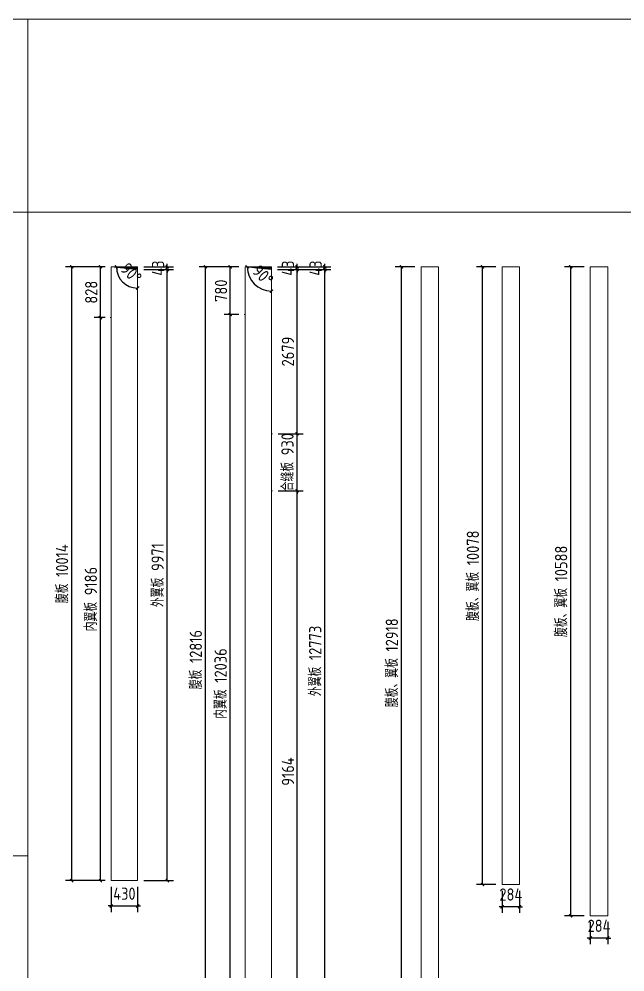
# Model space of a CAD drawing. Extents: x 485428 to 797698, y 56414 to 211814.
# Drawn here: x 778145 to 788022, y 142719 to 158264 of the extents above; entities that cross this region are included whole.
import ezdxf

# ---------------------------------------------------------------- set-up
doc = ezdxf.new("R2010")
doc.units = 0
doc.header["$LTSCALE"] = 1000
doc.header["$MEASUREMENT"] = 0
doc.layers.add('DOTE', color=1, linetype='Continuous')
doc.styles.get("Standard").update_dxf_attribs({"font": 'gbenor.shx', "bigfont": 'gbcbig.shx'})
doc.dimstyles.get("Standard").update_dxf_attribs({"dimscale": 100, "dimtxt": 2, "dimasz": 0.4, "dimexe": 0.5, "dimexo": 1, "dimgap": 0.5, "dimtad": 1, "dimdec": 0, "dimzin": 0, "dimdsep": 46, "dimtxsty": 'Standard', "dimblk": 'ARCHTICK', "dimcen": 0.09, "dimadec": 0, "dimazin": 0, "dimtfac": 1, "dimtdec": 0, "dimtix": 1, "dimtmove": 2, "dimatfit": 3, "dimfxl": 1, "dimtolj": 1, "dimtzin": 0, "dimarcsym": 0})

# ---------------------------------------------------------------- blocks, each defined once
blk = doc.blocks.new('_ArchTick')
at = {"color": 0, "linetype": 'ByBlock', "const_width": 0.4}
blk.add_lwpolyline([(-0.5, -0.5), (0.5, 0.5)], dxfattribs=at)
blk = doc.blocks.new('*D2652')
at = {"color": 3, "lineweight": -2}
for p, q in [((779647, 144108), (779647, 143695)), ((780077, 144108), (780077, 143695)), ((779647, 143795), (779597, 143795)), ((779647, 143795), (780077, 143795)), ((780077, 143795), (780127, 143795))]:
    blk.add_line(p, q, dxfattribs=at)
at = {"layer": 'Defpoints', "color": 0}
for p in [(779647, 144208), (780077, 144208), (780077, 143795)]:
    blk.add_point(p, dxfattribs=at)
at = {"color": 3, "lineweight": -2, "xscale": 50, "yscale": 50, "zscale": 50}
blk.add_blockref('_ArchTick', (779647, 143795), dxfattribs=at)
at = {"color": 3, "lineweight": -2, "xscale": 50, "yscale": 50, "zscale": 50, "rotation": 180}
blk.add_blockref('_ArchTick', (780077, 143795), dxfattribs=at)
at = {"color": 0, "lineweight": 15, "insert": (779862, 143995), "char_height": 200, "attachment_point": 5}
blk.add_mtext('\\A1;430', dxfattribs=at)
blk = doc.blocks.new('*D2653')
at = {"color": 3, "lineweight": -2}
for p, q in [((779547, 153394), (779371, 153394)), ((779471, 144208), (779471, 153394)), ((779547, 144208), (779371, 144208))]:
    blk.add_line(p, q, dxfattribs=at)
at = {"layer": 'Defpoints', "color": 0}
for p in [(779471, 153394), (779647, 153394), (779647, 144208)]:
    blk.add_point(p, dxfattribs=at)
at = {"color": 3, "lineweight": -2, "xscale": 50, "yscale": 50, "zscale": 50}
for p, rotation in [((779471, 153394), 90), ((779471, 144208), 270)]:
    blk.add_blockref('_ArchTick', p, dxfattribs=dict(at, rotation=rotation))
at = {"color": 0, "lineweight": 15, "insert": (779315, 148801), "char_height": 200, "attachment_point": 5, "rotation": 90}
blk.add_mtext('\\A1;内翼板 9186', dxfattribs=at)
blk = doc.blocks.new('*D2654')
at = {"color": 3, "lineweight": -2}
for p, q in [((779547, 154222), (779371, 154222)), ((779471, 153394), (779471, 154222)), ((779547, 153394), (779371, 153394))]:
    blk.add_line(p, q, dxfattribs=at)
at = {"layer": 'Defpoints', "color": 0}
for p in [(779471, 154222), (779647, 154222), (779647, 153394)]:
    blk.add_point(p, dxfattribs=at)
at = {"color": 3, "lineweight": -2, "xscale": 50, "yscale": 50, "zscale": 50}
for p, rotation in [((779471, 154222), 90), ((779471, 153394), 270)]:
    blk.add_blockref('_ArchTick', p, dxfattribs=dict(at, rotation=rotation))
at = {"color": 0, "lineweight": 15, "insert": (779321, 153808), "char_height": 200, "attachment_point": 5, "rotation": 90}
blk.add_mtext('\\A1;828', dxfattribs=at)
blk = doc.blocks.new('*D2655')
at = {"color": 3, "lineweight": -2}
for p, q in [((780177, 154179), (780661, 154179)), ((780561, 144208), (780561, 154179)), ((780177, 144208), (780661, 144208))]:
    blk.add_line(p, q, dxfattribs=at)
at = {"layer": 'Defpoints', "color": 0}
for p in [(780077, 154179), (780561, 154179), (780077, 144208)]:
    blk.add_point(p, dxfattribs=at)
at = {"color": 3, "lineweight": -2, "xscale": 50, "yscale": 50, "zscale": 50}
for p, rotation in [((780561, 154179), 90), ((780561, 144208), 270)]:
    blk.add_blockref('_ArchTick', p, dxfattribs=dict(at, rotation=rotation))
at = {"color": 0, "lineweight": 15, "insert": (780404, 149194), "char_height": 200, "attachment_point": 5, "rotation": 90}
blk.add_mtext('\\A1;外翼板 9971', dxfattribs=at)
blk = doc.blocks.new('*D2656')
at = {"color": 3, "lineweight": -2}
for p, q in [((780177, 154222), (780661, 154222)), ((780561, 154222), (780561, 154272)), ((780561, 154179), (780561, 154222)), ((780177, 154179), (780661, 154179)), ((780561, 154179), (780561, 154129))]:
    blk.add_line(p, q, dxfattribs=at)
at = {"layer": 'Defpoints', "color": 0}
for p in [(780077, 154222), (780561, 154222), (780077, 154179)]:
    blk.add_point(p, dxfattribs=at)
at = {"color": 3, "lineweight": -2, "xscale": 50, "yscale": 50, "zscale": 50}
for p, rotation in [((780561, 154222), 270), ((780561, 154179), 90)]:
    blk.add_blockref('_ArchTick', p, dxfattribs=dict(at, rotation=rotation))
at = {"color": 0, "lineweight": 15, "insert": (780411, 154201), "char_height": 200, "attachment_point": 5, "rotation": 90}
blk.add_mtext('\\A1;43', dxfattribs=at)
blk = doc.blocks.new('*D2657')
at = {"color": 3, "lineweight": -2}
for p, q in [((779547, 154222), (778903, 154222)), ((779003, 144208), (779003, 154222)), ((779547, 144208), (778903, 144208))]:
    blk.add_line(p, q, dxfattribs=at)
at = {"layer": 'Defpoints', "color": 0}
for p in [(779003, 154222), (779647, 154222), (779647, 144208)]:
    blk.add_point(p, dxfattribs=at)
at = {"color": 3, "lineweight": -2, "xscale": 50, "yscale": 50, "zscale": 50}
for p, rotation in [((779003, 154222), 90), ((779003, 144208), 270)]:
    blk.add_blockref('_ArchTick', p, dxfattribs=dict(at, rotation=rotation))
at = {"color": 0, "lineweight": 15, "insert": (778846, 149215), "char_height": 200, "attachment_point": 5, "rotation": 90}
blk.add_mtext('\\A1;腹板 10014', dxfattribs=at)
blk = doc.blocks.new('*D2651')
at = {"color": 0, "lineweight": -2}
blk.add_arc((780077, 154222), 346, 180, 270, dxfattribs=at)
at = {"layer": 'Defpoints', "color": 0}
for p in [(779647, 154222), (780077, 154222), (780077, 154179), (779777, 154050), (780077, 144208)]:
    blk.add_point(p, dxfattribs=at)
at = {"color": 0, "lineweight": -2, "xscale": 50, "yscale": 50, "zscale": 50}
for p, rotation in [((779731, 154222), 90.00000000000516), ((780077, 153877), 359.9999999999989)]:
    blk.add_blockref('_ArchTick', p, dxfattribs=dict(at, rotation=rotation))
at = {"color": 0, "lineweight": 15, "insert": (779974, 154119), "char_height": 200, "attachment_point": 5, "rotation": 315}
blk.add_mtext('\\A1;90°', dxfattribs=at)
blk = doc.blocks.new('*D2658')
at = {"color": 3, "lineweight": -2}
for p, q in [((781730, 153442), (781487, 153442)), ((781587, 141406), (781587, 153442)), ((781730, 141406), (781487, 141406))]:
    blk.add_line(p, q, dxfattribs=at)
at = {"layer": 'Defpoints', "color": 0}
for p in [(781587, 153442), (781830, 153442), (781830, 141406)]:
    blk.add_point(p, dxfattribs=at)
at = {"color": 3, "lineweight": -2, "xscale": 50, "yscale": 50, "zscale": 50}
for p, rotation in [((781587, 153442), 90), ((781587, 141406), 270)]:
    blk.add_blockref('_ArchTick', p, dxfattribs=dict(at, rotation=rotation))
at = {"color": 0, "lineweight": 15, "insert": (781431, 147424), "char_height": 200, "attachment_point": 5, "rotation": 90}
blk.add_mtext('\\A1;内翼板 12036', dxfattribs=at)
blk = doc.blocks.new('*D2661')
at = {"color": 3, "lineweight": -2}
for p, q in [((782360, 154179), (783230, 154179)), ((783130, 141406), (783130, 154179)), ((782360, 141406), (783230, 141406))]:
    blk.add_line(p, q, dxfattribs=at)
at = {"layer": 'Defpoints', "color": 0}
for p in [(782260, 154179), (783130, 154179), (782260, 141406)]:
    blk.add_point(p, dxfattribs=at)
at = {"color": 3, "lineweight": -2, "xscale": 50, "yscale": 50, "zscale": 50}
for p, rotation in [((783130, 154179), 90), ((783130, 141406), 270)]:
    blk.add_blockref('_ArchTick', p, dxfattribs=dict(at, rotation=rotation))
at = {"color": 0, "lineweight": 15, "insert": (782973, 147793), "char_height": 200, "attachment_point": 5, "rotation": 90}
blk.add_mtext('\\A1;外翼板 12773', dxfattribs=at)
blk = doc.blocks.new('*D2662')
at = {"color": 3, "lineweight": -2}
for p, q in [((782360, 154222), (783230, 154222)), ((783130, 154222), (783130, 154272)), ((783130, 154179), (783130, 154222)), ((782360, 154179), (783230, 154179)), ((783130, 154179), (783130, 154129))]:
    blk.add_line(p, q, dxfattribs=at)
at = {"layer": 'Defpoints', "color": 0}
for p in [(782260, 154222), (783130, 154222), (782260, 154179)]:
    blk.add_point(p, dxfattribs=at)
at = {"color": 3, "lineweight": -2, "xscale": 50, "yscale": 50, "zscale": 50}
for p, rotation in [((783130, 154222), 270), ((783130, 154179), 90)]:
    blk.add_blockref('_ArchTick', p, dxfattribs=dict(at, rotation=rotation))
at = {"color": 0, "lineweight": 15, "insert": (782980, 154201), "char_height": 200, "attachment_point": 5, "rotation": 90}
blk.add_mtext('\\A1;43', dxfattribs=at)
blk = doc.blocks.new('*D2663')
at = {"color": 3, "lineweight": -2}
for p, q in [((781730, 154222), (781082, 154222)), ((781182, 141406), (781182, 154222)), ((781730, 141406), (781082, 141406))]:
    blk.add_line(p, q, dxfattribs=at)
at = {"layer": 'Defpoints', "color": 0}
for p in [(781182, 154222), (781830, 154222), (781830, 141406)]:
    blk.add_point(p, dxfattribs=at)
at = {"color": 3, "lineweight": -2, "xscale": 50, "yscale": 50, "zscale": 50}
for p, rotation in [((781182, 154222), 90), ((781182, 141406), 270)]:
    blk.add_blockref('_ArchTick', p, dxfattribs=dict(at, rotation=rotation))
at = {"color": 0, "lineweight": 15, "insert": (781026, 147814), "char_height": 200, "attachment_point": 5, "rotation": 90}
blk.add_mtext('\\A1;腹板 12816', dxfattribs=at)
blk = doc.blocks.new('*D2659')
at = {"color": 0, "lineweight": -2}
blk.add_arc((782260, 154222), 396, 180, 270, dxfattribs=at)
at = {"layer": 'Defpoints', "color": 0}
for p in [(781830, 154222), (782260, 154222), (782260, 154179), (781917, 154024), (782260, 141406)]:
    blk.add_point(p, dxfattribs=at)
at = {"color": 0, "lineweight": -2, "xscale": 50, "yscale": 50, "zscale": 50}
for p, rotation in [((781864, 154222), 90.00000000001286), ((782260, 153826), 359.9999999999996)]:
    blk.add_blockref('_ArchTick', p, dxfattribs=dict(at, rotation=rotation))
at = {"color": 0, "lineweight": 15, "insert": (782121, 154084), "char_height": 200, "attachment_point": 5, "rotation": 315}
blk.add_mtext('\\A1;90°', dxfattribs=at)
blk = doc.blocks.new('*D2664')
at = {"color": 3, "lineweight": -2}
for p, q in [((784598, 154222), (784279, 154222)), ((784379, 141304), (784379, 154222)), ((784598, 141304), (784279, 141304))]:
    blk.add_line(p, q, dxfattribs=at)
at = {"layer": 'Defpoints', "color": 0}
for p in [(784379, 154222), (784698, 154222), (784698, 141304)]:
    blk.add_point(p, dxfattribs=at)
at = {"color": 3, "lineweight": -2, "xscale": 50, "yscale": 50, "zscale": 50}
for p, rotation in [((784379, 154222), 90), ((784379, 141304), 270)]:
    blk.add_blockref('_ArchTick', p, dxfattribs=dict(at, rotation=rotation))
at = {"color": 0, "lineweight": 15, "insert": (784223, 147763), "char_height": 200, "attachment_point": 5, "rotation": 90}
blk.add_mtext('\\A1;腹板、翼板 12918', dxfattribs=at)
blk = doc.blocks.new('*D2666')
at = {"color": 3, "lineweight": -2}
for p, q in [((785920, 154222), (785601, 154222)), ((785701, 144144), (785701, 154222)), ((785920, 144144), (785601, 144144))]:
    blk.add_line(p, q, dxfattribs=at)
at = {"layer": 'Defpoints', "color": 0}
for p in [(785701, 154222), (786020, 154222), (786020, 144144)]:
    blk.add_point(p, dxfattribs=at)
at = {"color": 3, "lineweight": -2, "xscale": 50, "yscale": 50, "zscale": 50}
for p, rotation in [((785701, 154222), 90), ((785701, 144144), 270)]:
    blk.add_blockref('_ArchTick', p, dxfattribs=dict(at, rotation=rotation))
at = {"color": 0, "lineweight": 15, "insert": (785544, 149183), "char_height": 200, "attachment_point": 5, "rotation": 90}
blk.add_mtext('\\A1;腹板、翼板 10078', dxfattribs=at)
blk = doc.blocks.new('*D2667')
at = {"color": 3, "lineweight": -2}
for p, q in [((786020, 144044), (786020, 143682)), ((786304, 144044), (786304, 143682)), ((786020, 143782), (785970, 143782)), ((786304, 143782), (786020, 143782)), ((786304, 143782), (786354, 143782))]:
    blk.add_line(p, q, dxfattribs=at)
at = {"layer": 'Defpoints', "color": 0}
for p in [(786020, 144144), (786304, 144144), (786020, 143782)]:
    blk.add_point(p, dxfattribs=at)
at = {"color": 3, "lineweight": -2, "xscale": 50, "yscale": 50, "zscale": 50}
for p, rotation in [((786020, 143782), 5.903109488796288e-12), ((786304, 143782), 180.0000000000059)]:
    blk.add_blockref('_ArchTick', p, dxfattribs=dict(at, rotation=rotation))
at = {"color": 0, "lineweight": 15, "insert": (786162, 143982), "char_height": 200, "attachment_point": 5}
blk.add_mtext('\\A1;284', dxfattribs=at)
blk = doc.blocks.new('*D2668')
at = {"color": 3, "lineweight": -2}
for p, q in [((787358, 154222), (787038, 154222)), ((787138, 143634), (787138, 154222)), ((787358, 143634), (787038, 143634))]:
    blk.add_line(p, q, dxfattribs=at)
at = {"layer": 'Defpoints', "color": 0}
for p in [(787138, 154222), (787458, 154222), (787458, 143634)]:
    blk.add_point(p, dxfattribs=at)
at = {"color": 3, "lineweight": -2, "xscale": 50, "yscale": 50, "zscale": 50}
for p, rotation in [((787138, 154222), 90), ((787138, 143634), 270)]:
    blk.add_blockref('_ArchTick', p, dxfattribs=dict(at, rotation=rotation))
at = {"color": 0, "lineweight": 15, "insert": (786982, 148928), "char_height": 200, "attachment_point": 5, "rotation": 90}
blk.add_mtext('\\A1;腹板、翼板 10588', dxfattribs=at)
blk = doc.blocks.new('*D2669')
at = {"color": 3, "lineweight": -2}
for p, q in [((787458, 143534), (787458, 143172)), ((787742, 143534), (787742, 143172)), ((787458, 143272), (787408, 143272)), ((787742, 143272), (787458, 143272)), ((787742, 143272), (787792, 143272))]:
    blk.add_line(p, q, dxfattribs=at)
at = {"layer": 'Defpoints', "color": 0}
for p in [(787458, 143634), (787742, 143634), (787458, 143272)]:
    blk.add_point(p, dxfattribs=at)
at = {"color": 3, "lineweight": -2, "xscale": 50, "yscale": 50, "zscale": 50}
for p, rotation in [((787458, 143272), 5.903109488796288e-12), ((787742, 143272), 180.0000000000059)]:
    blk.add_blockref('_ArchTick', p, dxfattribs=dict(at, rotation=rotation))
at = {"color": 0, "lineweight": 15, "insert": (787600, 143472), "char_height": 200, "attachment_point": 5}
blk.add_mtext('\\A1;284', dxfattribs=at)
blk = doc.blocks.new('*D2670')
at = {"color": 3, "lineweight": -2}
for p, q in [((781730, 154222), (781487, 154222)), ((781587, 153442), (781587, 154222)), ((781730, 153442), (781487, 153442))]:
    blk.add_line(p, q, dxfattribs=at)
at = {"layer": 'Defpoints', "color": 0}
for p in [(781587, 154222), (781830, 154222), (781830, 153442)]:
    blk.add_point(p, dxfattribs=at)
at = {"color": 3, "lineweight": -2, "xscale": 50, "yscale": 50, "zscale": 50}
for p, rotation in [((781587, 154222), 90), ((781587, 153442), 270)]:
    blk.add_blockref('_ArchTick', p, dxfattribs=dict(at, rotation=rotation))
at = {"color": 0, "lineweight": 15, "insert": (781437, 153832), "char_height": 200, "attachment_point": 5, "rotation": 90}
blk.add_mtext('\\A1;780', dxfattribs=at)
blk = doc.blocks.new('*D2671')
at = {"color": 3, "lineweight": -2}
for p, q in [((782369, 150570), (782778, 150570)), ((782678, 141406), (782678, 150570)), ((782360, 141406), (782778, 141406))]:
    blk.add_line(p, q, dxfattribs=at)
at = {"layer": 'Defpoints', "color": 0}
for p in [(782269, 150570), (782678, 150570), (782260, 141406)]:
    blk.add_point(p, dxfattribs=at)
at = {"color": 3, "lineweight": -2, "xscale": 50, "yscale": 50, "zscale": 50}
for p, rotation in [((782678, 150570), 90), ((782678, 141406), 270)]:
    blk.add_blockref('_ArchTick', p, dxfattribs=dict(at, rotation=rotation))
at = {"color": 0, "lineweight": 15, "insert": (782528, 145988), "char_height": 200, "attachment_point": 5, "rotation": 90}
blk.add_mtext('\\A1;9164', dxfattribs=at)
blk = doc.blocks.new('*D2672')
at = {"color": 3, "lineweight": -2}
for p, q in [((782369, 151500), (782778, 151500)), ((782678, 151500), (782678, 151550)), ((782678, 150570), (782678, 151500)), ((782369, 150570), (782778, 150570)), ((782678, 150570), (782678, 150520))]:
    blk.add_line(p, q, dxfattribs=at)
at = {"layer": 'Defpoints', "color": 0}
for p in [(782269, 151500), (782678, 151500), (782269, 150570)]:
    blk.add_point(p, dxfattribs=at)
at = {"color": 3, "lineweight": -2, "xscale": 50, "yscale": 50, "zscale": 50}
for p, rotation in [((782678, 151500), 270), ((782678, 150570), 90)]:
    blk.add_blockref('_ArchTick', p, dxfattribs=dict(at, rotation=rotation))
at = {"color": 0, "lineweight": 15, "insert": (782521, 151035), "char_height": 200, "attachment_point": 5, "rotation": 90}
blk.add_mtext('\\A1;合缝板 930', dxfattribs=at)
blk = doc.blocks.new('*D2673')
at = {"color": 3, "lineweight": -2}
for p, q in [((782360, 154179), (782778, 154179)), ((782678, 151500), (782678, 154179)), ((782369, 151500), (782778, 151500))]:
    blk.add_line(p, q, dxfattribs=at)
at = {"layer": 'Defpoints', "color": 0}
for p in [(782260, 154179), (782678, 154179), (782269, 151500)]:
    blk.add_point(p, dxfattribs=at)
at = {"color": 3, "lineweight": -2, "xscale": 50, "yscale": 50, "zscale": 50}
for p, rotation in [((782678, 154179), 90), ((782678, 151500), 270)]:
    blk.add_blockref('_ArchTick', p, dxfattribs=dict(at, rotation=rotation))
at = {"color": 0, "lineweight": 15, "insert": (782528, 152840), "char_height": 200, "attachment_point": 5, "rotation": 90}
blk.add_mtext('\\A1;2679', dxfattribs=at)
blk = doc.blocks.new('*D2674')
at = {"color": 3, "lineweight": -2}
for p, q in [((782360, 154222), (782778, 154222)), ((782678, 154222), (782678, 154272)), ((782678, 154179), (782678, 154222)), ((782360, 154179), (782778, 154179)), ((782678, 154179), (782678, 154129))]:
    blk.add_line(p, q, dxfattribs=at)
at = {"layer": 'Defpoints', "color": 0}
for p in [(782260, 154222), (782678, 154222), (782260, 154179)]:
    blk.add_point(p, dxfattribs=at)
at = {"color": 3, "lineweight": -2, "xscale": 50, "yscale": 50, "zscale": 50}
for p, rotation in [((782678, 154222), 270), ((782678, 154179), 90)]:
    blk.add_blockref('_ArchTick', p, dxfattribs=dict(at, rotation=rotation))
at = {"color": 0, "lineweight": 15, "insert": (782528, 154201), "char_height": 200, "attachment_point": 5, "rotation": 90}
blk.add_mtext('\\A1;43', dxfattribs=at)

msp = doc.modelspace()

# ---------------------------------------------------------------- hatches: boundary and pattern name
at = {"lineweight": 15}
h = msp.add_hatch(dxfattribs=at)
h.set_pattern_fill('ANSI31', color=2, scale=5, style=0)
h.set_pattern_definition([(45, (101506.397, 1381.121), (-5.61266008, 5.61266008), [])])
h.paths.add_polyline_path([(780076.6, 154179.4), (780076.6, 154222.4), (779646.6, 154222.4)])
h = msp.add_hatch(dxfattribs=at)
h.set_pattern_fill('ANSI31', color=256, scale=5, style=0)
h.set_pattern_definition([(45, (95275.1414, 207.891), (-5.61266008, 5.61266008), [])])
h.paths.add_polyline_path([(782260, 154179.4), (782260, 154222.4), (781830, 154222.4)])

# ---------------------------------------------------------------- linework, layer by layer
at = {"color": 2, "lineweight": 15}
for p, q in [((779646.6, 154222.4), (780076.6, 154179.4)), ((779646.6, 153394.5), (779646.6, 154222.4)), ((779646.6, 154222.4), (780076.6, 154222.4)), ((780076.6, 154179.4), (780076.6, 154222.4)), ((781830, 154222.4), (781830, 153442.5)), ((781830, 153442.5), (781812, 153442.5)), ((779646.6, 153394.5), (779628.6, 153394.5)), ((782278, 151500), (782260, 151500)), ((782260, 150570), (782278, 150570))]:
    msp.add_line(p, q, dxfattribs=at)
at = {"lineweight": 15}
for p, q in [((781830, 154222.4), (782260, 154179.4)), ((781830, 154222.4), (782260, 154222.4)), ((782260, 154179.4), (782260, 154222.4)), ((784698.5, 141304.4), (784698.5, 154222.4)), ((784698.5, 154222.4), (784982.5, 154222.4)), ((784982.5, 141304.4), (784982.5, 154222.4)), ((786019.8, 144144.4), (786019.8, 154222.4)), ((786019.8, 154222.4), (786303.8, 154222.4)), ((786303.8, 144144.4), (786303.8, 154222.4)), ((787457.6, 143634.4), (787457.6, 154222.4)), ((787457.6, 154222.4), (787741.6, 154222.4)), ((787741.6, 143634.4), (787741.6, 154222.4)), ((779646.6, 144208.5), (780076.6, 144208.5)), ((786303.8, 144144.4), (786019.8, 144144.4)), ((787741.6, 143634.4), (787457.6, 143634.4))]:
    msp.add_line(p, q, dxfattribs=at)
for points in [[(763438.1, 155114.2), (778288.1, 155114.2), (778288.1, 158264.2), (763438.1, 158264.2)], [(778288.1, 155114.2), (788788.1, 155114.2), (788788.1, 158264.2), (778288.1, 158264.2)], [(763438.1, 155114.2), (778288.1, 155114.2), (778288.1, 144614.2), (763438.1, 144614.2)], [(778288.1, 155114.2), (788788.1, 155114.2), (788788.1, 140264.2), (778288.1, 140264.2)], [(763438.1, 144614.2), (778288.1, 144614.2), (778288.1, 134114.2), (763438.1, 134114.2)]]:
    msp.add_lwpolyline(points, close=True, dxfattribs=at)
at = {"layer": 'DOTE', "color": 0, "lineweight": 15}
for p, q in [((781830, 141406.5), (781830, 154222.4)), ((780076.6, 144208.5), (780076.6, 154179.4)), ((782260, 141406.5), (782260, 154179.4)), ((779646.6, 144208.5), (779646.6, 153394.5))]:
    msp.add_line(p, q, dxfattribs=at)

# ---------------------------------------------------------------- dimensions: what is measured, and where the dimension line sits
at = {"lineweight": 15}
for base, p1, p2, text, picture, middle in [((779002.5, 154222.4), (779646.6, 144208.5), (779646.6, 154222.4), '腹板 10014', '*D2657', (778845.9, 149215.5)), ((780560.8, 154179.4), (780076.6, 144208.5), (780076.6, 154179.4), '外翼板 9971', '*D2655', (780404.2, 149194)), ((781182.3, 154222.4), (781830, 141406.5), (781830, 154222.4), '腹板 12816', '*D2663', (781025.7, 147814.5)), ((783130, 154179.4), (782260, 141406.5), (782260, 154179.4), '外翼板 12773', '*D2661', (782973.4, 147793)), ((781587.3, 153442.5), (781830, 141406.5), (781830, 153442.5), '内翼板 12036', '*D2658', (781430.7, 147424.5)), ((779471.1, 153394.5), (779646.6, 144208.5), (779646.6, 153394.5), '内翼板 9186', '*D2653', (779314.5, 148801.5)), ((782677.8, 151500), (782269, 150570), (782269, 151500), '合缝板 930', '*D2672', (782521.1, 151035))]:
    dim = msp.add_linear_dim(base=base, p1=p1, p2=p2, angle=90, text=text, dimstyle='Standard', override={"dimtxt": 2, "dimasz": 0.5, "dimexe": 1, "dimexo": 1, "dimclrd": 3, "dimclre": 3}, dxfattribs=at)
    dim.commit()
    dim.dimension.update_dxf_attribs({"geometry": picture, "text_midpoint": middle})
for base, p1, p2, picture, middle in [((779471.1, 154222.4), (779646.6, 153394.5), (779646.6, 154222.4), '*D2654', (779321.1, 153808.5)), ((780560.8, 154222.4), (780076.6, 154179.4), (780076.6, 154222.4), '*D2656', (780410.8, 154200.9)), ((783130, 154222.4), (782260, 154179.4), (782260, 154222.4), '*D2662', (782980, 154200.9)), ((782677.8, 154222.4), (782260, 154179.4), (782260, 154222.4), '*D2674', (782527.8, 154200.9)), ((782677.8, 154179.4), (782269, 151500), (782260, 154179.4), '*D2673', (782527.8, 152839.7)), ((782677.7562791, 150569.9760504), (782260.0389902, 141406.4760504), (782269.0389902, 150569.9760504), '*D2671', (782527.7562791, 145988.2260504))]:
    dim = msp.add_linear_dim(base=base, p1=p1, p2=p2, angle=90, dimstyle='Standard', override={"dimtxt": 2, "dimasz": 0.5, "dimexe": 1, "dimexo": 1, "dimclrd": 3, "dimclre": 3}, dxfattribs=at)
    dim.commit()
    dim.dimension.update_dxf_attribs({"geometry": picture, "text_midpoint": middle})
at = {"color": 1, "lineweight": 15}
for base, line1, line2, picture, middle in [((779777.2, 154049.6), ((780076.6, 144208.5), (780076.6, 154179.4)), ((779646.6, 154222.4), (780076.6, 154222.4)), '*D2651', (779973.6, 154119.5)), ((781916.7, 154024.2), ((782260, 141406.5), (782260, 154179.4)), ((781830, 154222.4), (782260, 154222.4)), '*D2659', (782121.2, 154083.5))]:
    dim = msp.add_angular_dim_2l(base=base, line1=line1, line2=line2, dimstyle='Standard', override={"dimtxt": 2, "dimasz": 0.5, "dimgap": 1}, dxfattribs=at)
    dim.commit()
    dim.dimension.update_dxf_attribs({"geometry": picture, "text_midpoint": middle})
at = {"lineweight": 15}
for p1, p2, distance, override, picture, middle in [((781830, 153442.5), (781830, 154222.4), 242.8, {"dimtxt": 2, "dimasz": 0.5, "dimexe": 1, "dimexo": 1, "dimclrd": 3, "dimclre": 3}, '*D2670', (781437.3, 153832.5)), ((779646.6, 144208.5), (780076.6, 144208.5), -413.8, {"dimtxt": 2, "dimasz": 0.5, "dimexe": 1, "dimexo": 1, "dimgap": 1, "dimclrd": 3, "dimclre": 3}, '*D2652', (779861.6, 143994.7)), ((786303.8, 144144.4), (786019.8, 144144.4), 362.7, {"dimtxt": 2, "dimasz": 0.5, "dimexe": 1, "dimexo": 1, "dimgap": 1, "dimclrd": 3, "dimclre": 3}, '*D2667', (786161.8, 143981.8)), ((787741.6, 143634.4), (787457.6, 143634.4), 362.7, {"dimtxt": 2, "dimasz": 0.5, "dimexe": 1, "dimexo": 1, "dimgap": 1, "dimclrd": 3, "dimclre": 3}, '*D2669', (787599.6, 143471.8))]:
    dim = msp.add_aligned_dim(p1=p1, p2=p2, distance=distance, dimstyle='Standard', override=override, dxfattribs=at)
    dim.commit()
    dim.dimension.update_dxf_attribs({"geometry": picture, "text_midpoint": middle})
for p1, p2, text, picture, middle in [((784698.5, 141304.4), (784698.5, 154222.4), '腹板、翼板 12918', '*D2664', (784222.7, 147763.4)), ((786019.8, 144144.4), (786019.8, 154222.4), '腹板、翼板 10078', '*D2666', (785544, 149183.4)), ((787457.6, 143634.4), (787457.6, 154222.4), '腹板、翼板 10588', '*D2668', (786981.8, 148928.4))]:
    dim = msp.add_aligned_dim(p1=p1, p2=p2, distance=319.1, text=text, dimstyle='Standard', override={"dimtxt": 2, "dimasz": 0.5, "dimexe": 1, "dimexo": 1, "dimclrd": 3, "dimclre": 3}, dxfattribs=at)
    dim.commit()
    dim.dimension.update_dxf_attribs({"geometry": picture, "text_midpoint": middle})

doc.saveas('drawing.dxf')
